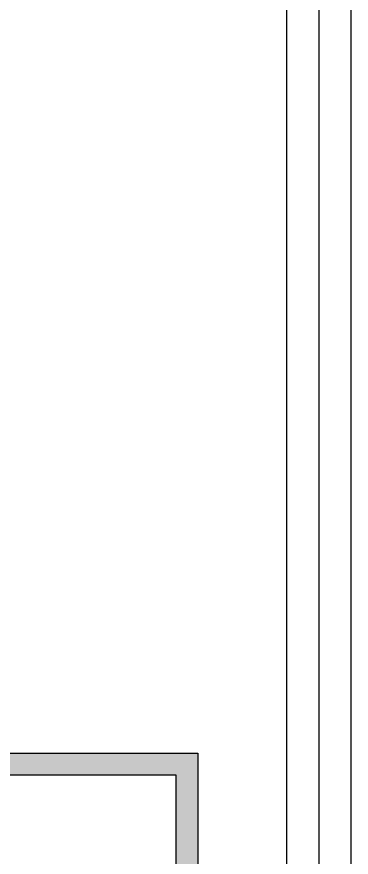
# Model space of a CAD drawing. Header units: inches. Extents: x 751443 to 884462, y -58136 to 349881.
# Drawn here: x 871677 to 874796, y 224688 to 232528 of the extents above; entities that cross this region are included whole.
import ezdxf

# ---------------------------------------------------------------- set-up
doc = ezdxf.new("R2010")
doc.units = ezdxf.units.IN
doc.header["$MEASUREMENT"] = 0
doc.layers.add('HATCH', color=8, linetype='Continuous')
doc.layers.add('WALL', color=8, linetype='Continuous')

msp = doc.modelspace()

# ---------------------------------------------------------------- hatches: boundary and pattern name
at = {"layer": 'HATCH'}
h = msp.add_hatch(dxfattribs=at)
h.set_pattern_fill('ANSI31', color=256, angle=140, style=0)
h.set_pattern_definition([(185, (233601.4974632828, -55778.03960103847), (0.01089446784345724, -0.1245243372614682), [])])
h.paths.add_polyline_path([(856730.0704105344, 216078.9050514996), (856730.0704105344, 215449.74633461), (856991.12055679, 215449.74633461), (856991.12055679, 216078.9050514996), (859136.4500647426, 216078.9050514996), (859136.4500647426, 216369.7402993741), (860108.4633519832, 216369.7402993741), (860108.4633519832, 216655.3547042052), (861066.9944317328, 216655.3547042052), (861066.9944317328, 216948.3790253098), (862068.745070248, 216948.3790253098), (862068.745070248, 217198.588207952), (863049.0491804654, 217198.588207952), (863049.0491804654, 217403.7477655234), (864021.0647998644, 217403.7477655234), (864021.0647998644, 217603.6785759614), (864979.1434408916, 217603.6785759614), (864979.1434408916, 217956.31546143), (867482.1044170532, 217956.31546143), (867482.1044170532, 218180.3712143199), (868337.8269597288, 218180.3712143199), (868337.8269597288, 218412.6402807834), (869273.6288240823, 218412.6402807834), (869273.6288240823, 218639.7508822304), (870146.3411404259, 218639.7508822304), (870146.3411404259, 218884.3374955333), (870968.6485180898, 218884.3374955333), (870968.6485180898, 219115.3887425603), (873364.9633343475, 219115.3887425603), (873364.9633343475, 225658.8078599332), (869556.603325596, 225658.8078599332), (869556.603325596, 231292.4748865997), (869353.2188532377, 231292.4748865997), (869353.2188532377, 225455.4233875749), (873161.5788619892, 225455.4233875749), (873161.5788619892, 219273.1152970374), (870810.9219636127, 219273.1152970374), (870810.9219636127, 219042.0640500104), (869988.6145859488, 219042.0640500104), (869988.6145859488, 218797.4774367076), (869115.9022696052, 218797.4774367076), (869115.9022696052, 218570.3668352605), (868180.1004052517, 218570.3668352605), (868180.1004052517, 218338.097768797), (867324.377862576, 218338.097768797), (867324.377862576, 218114.0420159071), (864821.4168864145, 218114.0420159071), (864821.4168864145, 217761.4051304385), (863863.3382453873, 217761.4051304385), (863863.3382453873, 217561.4743200005), (862891.3226259883, 217561.4743200005), (862891.3226259883, 217356.3147624291), (861911.0185157709, 217356.3147624291), (861911.0185157709, 217106.1055797869), (860909.2678772557, 217106.1055797869), (860909.2678772557, 216813.0812586823), (859950.7367975061, 216813.0812586823), (859950.7367975061, 216527.4668538512), (858978.7235102655, 216527.4668538512), (858978.7235102655, 216236.6316059767), (852800.4495840898, 216236.6316059767), (852800.4495840898, 216078.9050514996)])

# ---------------------------------------------------------------- linework, layer by layer
at = {"layer": 'WALL', "color": 5}
for p, q in [((869556.603325596, 225658.8078599332), (873364.9633343475, 225658.8078599332)), ((873364.9633343475, 225658.8078599332), (873364.9633343475, 219115.3887425603)), ((869353.2188532377, 225455.4233875749), (873161.5788619892, 225455.4233875749)), ((873161.5788619892, 225455.4233875749), (873161.5788619892, 219273.1152970374))]:
    msp.add_line(p, q, dxfattribs=at)
at = {"layer": 'WALL'}
for points in [[(777795.975930789, 160716.3542662816), (874796.0438873481, 160716.3542662814), (874796.0438873483, 246716.3542662814), (777795.9759307891, 246716.3542662816)], [(778095.975930789, 161016.3542662817), (874496.0438873481, 161016.3542662816), (874496.0438873483, 246416.3542662814), (778095.9759307891, 246416.3542662816)], [(778395.975930789, 161316.3542662816), (874196.0438873481, 161316.3542662815), (874196.0438873483, 246116.3542662814), (778395.9759307891, 246116.3542662816)]]:
    msp.add_lwpolyline(points, close=True, dxfattribs=at)

doc.saveas('drawing.dxf')
